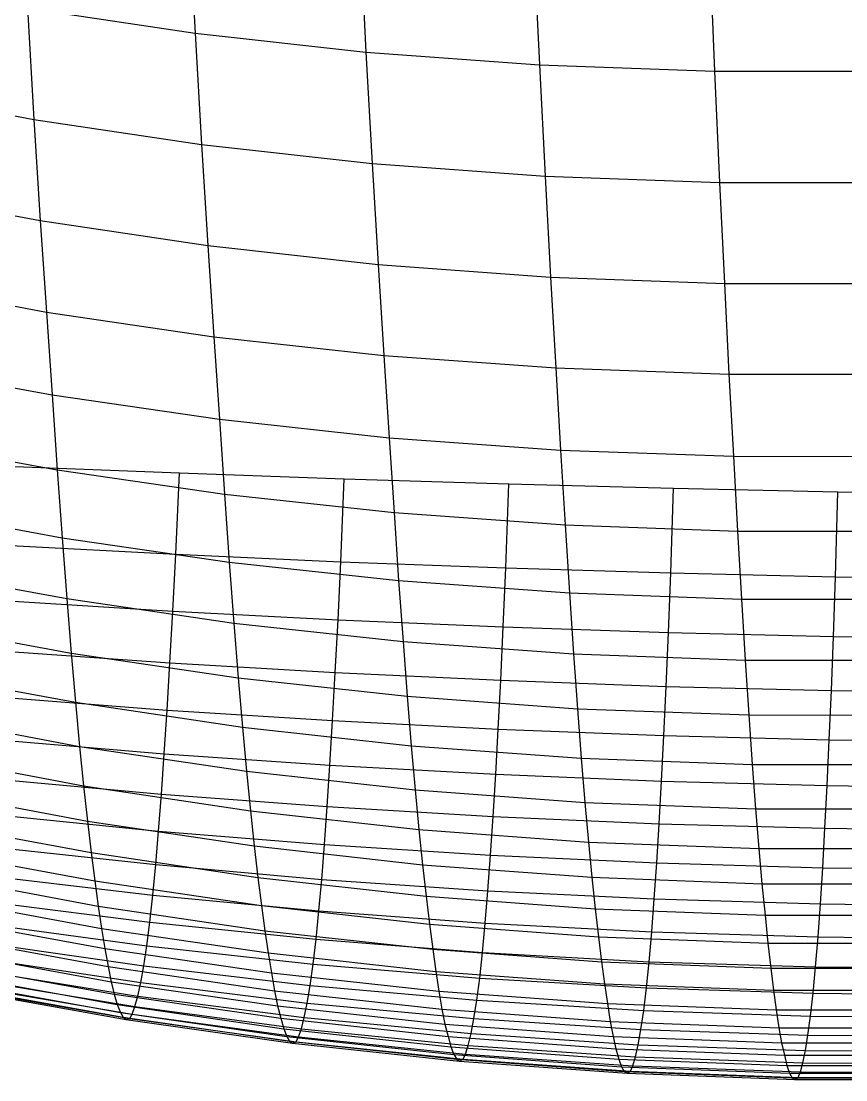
# Model space of a CAD drawing. Extents: x -429 to 429, y -1 to 209.
# Drawn here: x -47.6 to -37.22, y -0.92 to 12.41 of the extents above; entities that cross this region are included whole.
import ezdxf

# ---------------------------------------------------------------- set-up
doc = ezdxf.new("R2010")
doc.units = 0

msp = doc.modelspace()

# ---------------------------------------------------------------- linework, layer by layer
at = {"layer": 'default', "color": 5, "linetype": 'CONTINUOUS'}
for p, q in [((-45.494, 13.786, -14.936), (-45.411, 12.257, -13.945)), ((-43.338, 13.549, -15.445), (-43.259, 12.019, -14.43)), ((-41.148, 13.391, -15.813), (-41.075, 11.859, -14.784)), ((-38.934, 13.312, -16.039), (-38.871, 11.78, -15.004)), ((-47.52, 12.572, -13.331), (-45.411, 12.257, -13.945)), ((-47.52, 12.572, -13.331), (-47.439, 11.171, -12.391)), ((-45.411, 12.257, -13.945), (-43.259, 12.019, -14.43)), ((-45.411, 12.257, -13.945), (-45.33, 10.854, -12.976)), ((-43.259, 12.019, -14.43), (-41.075, 11.859, -14.784)), ((-43.259, 12.019, -14.43), (-43.182, 10.615, -13.44)), ((-41.075, 11.859, -14.784), (-38.871, 11.78, -15.004)), ((-41.075, 11.859, -14.784), (-41.005, 10.456, -13.78)), ((-38.871, 11.78, -15.004), (-36.657, 11.78, -15.09)), ((-38.871, 11.78, -15.004), (-38.809, 10.376, -13.995)), ((-49.499, 11.564, -11.688), (-47.439, 11.171, -12.391)), ((-47.439, 11.171, -12.391), (-45.33, 10.854, -12.976)), ((-47.439, 11.171, -12.391), (-47.359, 9.898, -11.475)), ((-45.33, 10.854, -12.976), (-43.182, 10.615, -13.44)), ((-45.33, 10.854, -12.976), (-45.251, 9.583, -12.03)), ((-43.182, 10.615, -13.44), (-41.005, 10.456, -13.78)), ((-43.182, 10.615, -13.44), (-43.107, 9.346, -12.472)), ((-41.005, 10.456, -13.78), (-38.809, 10.376, -13.995)), ((-41.005, 10.456, -13.78), (-40.936, 9.187, -12.799)), ((-49.423, 10.289, -10.808), (-47.359, 9.898, -11.475)), ((-38.809, 10.376, -13.995), (-36.603, 10.376, -14.084)), ((-38.809, 10.376, -13.995), (-38.747, 9.107, -13.009)), ((-47.359, 9.898, -11.475), (-45.251, 9.583, -12.03)), ((-47.359, 9.898, -11.475), (-47.282, 8.746, -10.595)), ((-45.251, 9.583, -12.03), (-43.107, 9.346, -12.472)), ((-45.251, 9.583, -12.03), (-45.174, 8.435, -11.123)), ((-43.107, 9.346, -12.472), (-40.936, 9.187, -12.799)), ((-43.107, 9.346, -12.472), (-43.034, 8.201, -11.545)), ((-49.349, 9.132, -9.963), (-47.282, 8.746, -10.595)), ((-40.936, 9.187, -12.799), (-38.747, 9.107, -13.009)), ((-40.936, 9.187, -12.799), (-40.87, 8.043, -11.859)), ((-38.747, 9.107, -13.009), (-36.55, 9.107, -13.102)), ((-38.747, 9.107, -13.009), (-38.689, 7.964, -12.065)), ((-47.282, 8.746, -10.595), (-45.174, 8.435, -11.123)), ((-47.282, 8.746, -10.595), (-47.211, 7.704, -9.761)), ((-45.174, 8.435, -11.123), (-43.034, 8.201, -11.545)), ((-45.174, 8.435, -11.123), (-45.104, 7.397, -10.264)), ((-43.034, 8.201, -11.545), (-40.87, 8.043, -11.859)), ((-43.034, 8.201, -11.545), (-42.967, 7.165, -10.668)), ((-49.28, 8.086, -9.16), (-47.211, 7.704, -9.761)), ((-40.87, 8.043, -11.859), (-38.689, 7.964, -12.065)), ((-40.87, 8.043, -11.859), (-40.808, 7.01, -10.971)), ((-38.689, 7.964, -12.065), (-36.5, 7.963, -12.161)), ((-38.689, 7.964, -12.065), (-38.633, 6.931, -11.173)), ((-47.211, 7.704, -9.761), (-45.104, 7.397, -10.264)), ((-47.211, 7.704, -9.761), (-47.145, 6.761, -8.976)), ((-45.104, 7.397, -10.264), (-42.967, 7.165, -10.668)), ((-45.104, 7.397, -10.264), (-45.039, 6.455, -9.458)), ((-49.216, 7.141, -8.401), (-47.145, 6.761, -8.976)), ((-42.967, 7.165, -10.668), (-40.808, 7.01, -10.971)), ((-42.967, 7.165, -10.668), (-42.905, 6.224, -9.846)), ((-40.808, 7.01, -10.971), (-38.633, 6.931, -11.173)), ((-40.808, 7.01, -10.971), (-40.75, 6.069, -10.14)), ((-38.633, 6.931, -11.173), (-36.452, 6.929, -11.271)), ((-38.633, 6.931, -11.173), (-38.582, 5.99, -10.337)), ((-47.679, 6.805, 8.792), (-45.606, 6.722, 8.738)), ((-47.145, 6.761, -8.976), (-45.039, 6.455, -9.458)), ((-47.145, 6.761, -8.976), (-47.084, 5.907, -8.233)), ((-45.653, 5.699, 8.315), (-45.606, 6.722, 8.738)), ((-45.606, 6.722, 8.738), (-43.533, 6.648, 8.665)), ((-43.576, 5.605, 8.274), (-43.533, 6.648, 8.665)), ((-43.533, 6.648, 8.665), (-41.461, 6.584, 8.574)), ((-41.499, 5.526, 8.206), (-41.461, 6.584, 8.574)), ((-41.461, 6.584, 8.574), (-39.389, 6.529, 8.464)), ((-39.423, 5.463, 8.109), (-39.389, 6.529, 8.464)), ((-39.389, 6.529, 8.464), (-37.318, 6.485, 8.335)), ((-45.039, 6.455, -9.458), (-42.905, 6.224, -9.846)), ((-45.039, 6.455, -9.458), (-44.979, 5.6, -8.696)), ((-37.348, 5.415, 7.984), (-37.318, 6.485, 8.335)), ((-37.318, 6.485, 8.335), (-35.249, 6.451, 8.187)), ((-49.156, 6.289, -7.682), (-47.084, 5.907, -8.233)), ((-42.905, 6.224, -9.846), (-40.75, 6.069, -10.14)), ((-42.905, 6.224, -9.846), (-42.848, 5.369, -9.071)), ((-40.75, 6.069, -10.14), (-38.582, 5.99, -10.337)), ((-40.75, 6.069, -10.14), (-40.697, 5.213, -9.356)), ((-47.084, 5.907, -8.233), (-44.979, 5.6, -8.696)), ((-47.084, 5.907, -8.233), (-47.025, 5.141, -7.523)), ((-38.582, 5.99, -10.337), (-36.406, 5.988, -10.438)), ((-38.582, 5.99, -10.337), (-38.533, 5.134, -9.551)), ((-47.729, 5.81, 8.327), (-45.653, 5.699, 8.315)), ((-45.69, 4.983, 7.956), (-45.653, 5.699, 8.315)), ((-45.653, 5.699, 8.315), (-43.576, 5.605, 8.274)), ((-44.979, 5.6, -8.696), (-42.848, 5.369, -9.071)), ((-44.979, 5.6, -8.696), (-44.921, 4.833, -7.968)), ((-43.61, 4.874, 7.93), (-43.576, 5.605, 8.274)), ((-43.576, 5.605, 8.274), (-41.499, 5.526, 8.206)), ((-49.098, 5.525, -6.995), (-47.025, 5.141, -7.523)), ((-41.53, 4.785, 7.871), (-41.499, 5.526, 8.206)), ((-41.499, 5.526, 8.206), (-39.423, 5.463, 8.109)), ((-39.452, 4.715, 7.78), (-39.423, 5.463, 8.109)), ((-39.423, 5.463, 8.109), (-37.348, 5.415, 7.984)), ((-42.848, 5.369, -9.071), (-40.697, 5.213, -9.356)), ((-42.848, 5.369, -9.071), (-42.792, 4.6, -8.329)), ((-37.374, 4.665, 7.657), (-37.348, 5.415, 7.984)), ((-37.348, 5.415, 7.984), (-35.275, 5.383, 7.832)), ((-40.697, 5.213, -9.356), (-38.533, 5.134, -9.551)), ((-40.697, 5.213, -9.356), (-40.645, 4.444, -8.606)), ((-47.768, 5.112, 7.951), (-45.69, 4.983, 7.956)), ((-47.025, 5.141, -7.523), (-44.921, 4.833, -7.968)), ((-47.025, 5.141, -7.523), (-46.969, 4.454, -6.843)), ((-38.533, 5.134, -9.551), (-36.362, 5.132, -9.654)), ((-38.533, 5.134, -9.551), (-38.486, 4.365, -8.797)), ((-45.726, 4.332, 7.59), (-45.69, 4.983, 7.956)), ((-45.69, 4.983, 7.956), (-43.61, 4.874, 7.93)), ((-49.043, 4.839, -6.338), (-46.969, 4.454, -6.843)), ((-44.921, 4.833, -7.968), (-42.792, 4.6, -8.329)), ((-44.921, 4.833, -7.968), (-44.866, 4.145, -7.271)), ((-43.645, 4.21, 7.574), (-43.61, 4.874, 7.93)), ((-43.61, 4.874, 7.93), (-41.53, 4.785, 7.871)), ((-41.562, 4.112, 7.522), (-41.53, 4.785, 7.871)), ((-41.53, 4.785, 7.871), (-39.452, 4.715, 7.78)), ((-39.481, 4.036, 7.436), (-39.452, 4.715, 7.78)), ((-39.452, 4.715, 7.78), (-37.374, 4.665, 7.657)), ((-37.4, 3.985, 7.314), (-37.374, 4.665, 7.657)), ((-37.374, 4.665, 7.657), (-35.298, 4.635, 7.502)), ((-42.792, 4.6, -8.329), (-40.645, 4.444, -8.606)), ((-42.792, 4.6, -8.329), (-42.739, 3.912, -7.619)), ((-47.807, 4.478, 7.572), (-45.726, 4.332, 7.59)), ((-46.969, 4.454, -6.843), (-44.866, 4.145, -7.271)), ((-46.969, 4.454, -6.843), (-46.915, 3.835, -6.195)), ((-40.645, 4.444, -8.606), (-38.486, 4.365, -8.797)), ((-40.645, 4.444, -8.606), (-40.596, 3.755, -7.888)), ((-45.763, 3.738, 7.224), (-45.726, 4.332, 7.59)), ((-45.726, 4.332, 7.59), (-43.645, 4.21, 7.574)), ((-38.486, 4.365, -8.797), (-36.32, 4.363, -8.903)), ((-38.486, 4.365, -8.797), (-38.44, 3.676, -8.076)), ((-48.99, 4.222, -5.711), (-46.915, 3.835, -6.195)), ((-44.866, 4.145, -7.271), (-42.739, 3.912, -7.619)), ((-44.866, 4.145, -7.271), (-44.813, 3.524, -6.606)), ((-43.679, 3.605, 7.216), (-43.645, 4.21, 7.574)), ((-43.645, 4.21, 7.574), (-41.562, 4.112, 7.522)), ((-41.594, 3.498, 7.17), (-41.562, 4.112, 7.522)), ((-41.562, 4.112, 7.522), (-39.481, 4.036, 7.436)), ((-39.51, 3.418, 7.086), (-39.481, 4.036, 7.436)), ((-39.481, 4.036, 7.436), (-37.4, 3.985, 7.314)), ((-47.845, 3.898, 7.196), (-45.763, 3.738, 7.224)), ((-42.739, 3.912, -7.619), (-40.596, 3.755, -7.888)), ((-42.739, 3.912, -7.619), (-42.689, 3.289, -6.942)), ((-37.427, 3.365, 6.965), (-37.4, 3.985, 7.314)), ((-37.4, 3.985, 7.314), (-35.322, 3.956, 7.157)), ((-46.915, 3.835, -6.195), (-44.813, 3.524, -6.606)), ((-46.915, 3.835, -6.195), (-46.864, 3.281, -5.569)), ((-45.798, 3.188, 6.864), (-45.763, 3.738, 7.224)), ((-45.763, 3.738, 7.224), (-43.679, 3.605, 7.216)), ((-40.596, 3.755, -7.888), (-38.44, 3.676, -8.076)), ((-40.596, 3.755, -7.888), (-40.549, 3.132, -7.204)), ((-48.939, 3.669, -5.106), (-46.864, 3.281, -5.569)), ((-43.712, 3.044, 6.861), (-43.679, 3.605, 7.216)), ((-43.679, 3.605, 7.216), (-41.594, 3.498, 7.17)), ((-38.44, 3.676, -8.076), (-36.279, 3.673, -8.184)), ((-38.44, 3.676, -8.076), (-38.397, 3.052, -7.389)), ((-44.813, 3.524, -6.606), (-42.689, 3.289, -6.942)), ((-44.813, 3.524, -6.606), (-44.762, 2.969, -5.963)), ((-41.626, 2.929, 6.819), (-41.594, 3.498, 7.17)), ((-41.594, 3.498, 7.17), (-39.51, 3.418, 7.086)), ((-47.882, 3.362, 6.827), (-45.798, 3.188, 6.864)), ((-39.539, 2.844, 6.738), (-39.51, 3.418, 7.086)), ((-39.51, 3.418, 7.086), (-37.427, 3.365, 6.965)), ((-37.453, 2.788, 6.618), (-37.427, 3.365, 6.965)), ((-37.427, 3.365, 6.965), (-35.346, 3.338, 6.807)), ((-46.864, 3.281, -5.569), (-44.762, 2.969, -5.963)), ((-46.864, 3.281, -5.569), (-46.813, 2.784, -4.964)), ((-42.689, 3.289, -6.942), (-40.549, 3.132, -7.204)), ((-42.689, 3.289, -6.942), (-42.64, 2.734, -6.287)), ((-48.889, 3.173, -4.524), (-46.813, 2.784, -4.964)), ((-45.834, 2.68, 6.498), (-45.798, 3.188, 6.864)), ((-45.798, 3.188, 6.864), (-43.712, 3.044, 6.861)), ((-40.549, 3.132, -7.204), (-38.397, 3.052, -7.389)), ((-40.549, 3.132, -7.204), (-40.503, 2.576, -6.541)), ((-44.762, 2.969, -5.963), (-42.64, 2.734, -6.287)), ((-44.762, 2.969, -5.963), (-44.713, 2.471, -5.341)), ((-43.746, 2.522, 6.498), (-43.712, 3.044, 6.861)), ((-43.712, 3.044, 6.861), (-41.626, 2.929, 6.819)), ((-38.397, 3.052, -7.389), (-36.239, 3.05, -7.499)), ((-38.397, 3.052, -7.389), (-38.355, 2.496, -6.723)), ((-47.919, 2.871, 6.458), (-45.834, 2.68, 6.498)), ((-41.658, 2.398, 6.458), (-41.626, 2.929, 6.819)), ((-41.626, 2.929, 6.819), (-39.539, 2.844, 6.738)), ((-39.568, 2.307, 6.378), (-39.539, 2.844, 6.738)), ((-39.539, 2.844, 6.738), (-37.453, 2.788, 6.618)), ((-48.842, 2.729, -3.962), (-46.765, 2.339, -4.382)), ((-46.813, 2.784, -4.964), (-44.713, 2.471, -5.341)), ((-46.813, 2.784, -4.964), (-46.765, 2.339, -4.382)), ((-45.87, 2.215, 6.122), (-45.834, 2.68, 6.498)), ((-45.834, 2.68, 6.498), (-43.746, 2.522, 6.498)), ((-42.64, 2.734, -6.287), (-40.503, 2.576, -6.541)), ((-42.64, 2.734, -6.287), (-42.593, 2.235, -5.653)), ((-37.481, 2.25, 6.258), (-37.453, 2.788, 6.618)), ((-37.453, 2.788, 6.618), (-35.37, 2.763, 6.458)), ((-40.503, 2.576, -6.541), (-38.355, 2.496, -6.723)), ((-40.503, 2.576, -6.541), (-40.458, 2.077, -5.899)), ((-47.955, 2.424, 6.082), (-45.87, 2.215, 6.122)), ((-44.713, 2.471, -5.341), (-42.593, 2.235, -5.653)), ((-44.713, 2.471, -5.341), (-44.665, 2.027, -4.742)), ((-43.781, 2.044, 6.122), (-43.746, 2.522, 6.498)), ((-43.746, 2.522, 6.498), (-41.658, 2.398, 6.458)), ((-38.355, 2.496, -6.723), (-36.201, 2.494, -6.835)), ((-38.355, 2.496, -6.723), (-38.314, 1.997, -6.079)), ((-48.795, 2.331, -3.42), (-46.718, 1.943, -3.82)), ((-46.765, 2.339, -4.382), (-44.665, 2.027, -4.742)), ((-46.765, 2.339, -4.382), (-46.718, 1.943, -3.82)), ((-41.69, 1.91, 6.082), (-41.658, 2.398, 6.458)), ((-41.658, 2.398, 6.458), (-39.568, 2.307, 6.378)), ((-39.599, 1.813, 6.002), (-39.568, 2.307, 6.378)), ((-39.568, 2.307, 6.378), (-37.481, 2.25, 6.258)), ((-45.906, 1.793, 5.738), (-45.87, 2.215, 6.122)), ((-45.87, 2.215, 6.122), (-43.781, 2.044, 6.122)), ((-42.593, 2.235, -5.653), (-40.458, 2.077, -5.899)), ((-42.593, 2.235, -5.653), (-42.547, 1.791, -5.042)), ((-37.508, 1.753, 5.881), (-37.481, 2.25, 6.258)), ((-37.481, 2.25, 6.258), (-35.395, 2.226, 6.098)), ((-47.992, 2.019, 5.701), (-45.906, 1.793, 5.738)), ((-44.665, 2.027, -4.742), (-42.547, 1.791, -5.042)), ((-44.665, 2.027, -4.742), (-44.619, 1.63, -4.165)), ((-43.815, 1.607, 5.736), (-43.781, 2.044, 6.122)), ((-43.781, 2.044, 6.122), (-41.69, 1.91, 6.082)), ((-40.458, 2.077, -5.899), (-38.314, 1.997, -6.079)), ((-40.458, 2.077, -5.899), (-40.415, 1.633, -5.281)), ((-48.75, 1.975, -2.898), (-46.673, 1.588, -3.279)), ((-46.718, 1.943, -3.82), (-44.619, 1.63, -4.165)), ((-46.718, 1.943, -3.82), (-46.673, 1.588, -3.279)), ((-41.723, 1.463, 5.694), (-41.69, 1.91, 6.082)), ((-41.69, 1.91, 6.082), (-39.599, 1.813, 6.002)), ((-38.314, 1.997, -6.079), (-36.164, 1.995, -6.193)), ((-38.314, 1.997, -6.079), (-38.274, 1.552, -5.458)), ((-45.942, 1.41, 5.343), (-45.906, 1.793, 5.738)), ((-45.906, 1.793, 5.738), (-43.815, 1.607, 5.736)), ((-42.547, 1.791, -5.042), (-40.415, 1.633, -5.281)), ((-42.547, 1.791, -5.042), (-42.503, 1.395, -4.454)), ((-39.63, 1.36, 5.612), (-39.599, 1.813, 6.002)), ((-39.599, 1.813, 6.002), (-37.508, 1.753, 5.881)), ((-37.537, 1.298, 5.491), (-37.508, 1.753, 5.881)), ((-37.508, 1.753, 5.881), (-35.421, 1.731, 5.721)), ((-48.707, 1.657, -2.394), (-46.629, 1.271, -2.757)), ((-48.029, 1.656, 5.313), (-45.942, 1.41, 5.343)), ((-44.619, 1.63, -4.165), (-42.503, 1.395, -4.454)), ((-44.619, 1.63, -4.165), (-44.575, 1.277, -3.609)), ((-43.851, 1.21, 5.335), (-43.815, 1.607, 5.736)), ((-43.815, 1.607, 5.736), (-41.723, 1.463, 5.694)), ((-40.415, 1.633, -5.281), (-38.274, 1.552, -5.458)), ((-40.415, 1.633, -5.281), (-40.373, 1.237, -4.686)), ((-46.673, 1.588, -3.279), (-44.575, 1.277, -3.609)), ((-46.673, 1.588, -3.279), (-46.629, 1.271, -2.757)), ((-38.274, 1.552, -5.458), (-36.128, 1.55, -5.574)), ((-38.274, 1.552, -5.458), (-38.235, 1.157, -4.86)), ((-48.665, 1.372, -1.907), (-46.587, 0.989, -2.252)), ((-48.066, 1.334, 4.914), (-45.979, 1.069, 4.934)), ((-45.979, 1.069, 4.934), (-45.942, 1.41, 5.343)), ((-45.942, 1.41, 5.343), (-43.851, 1.21, 5.335)), ((-42.503, 1.395, -4.454), (-40.373, 1.237, -4.686)), ((-42.503, 1.395, -4.454), (-42.46, 1.042, -3.886)), ((-41.757, 1.055, 5.289), (-41.723, 1.463, 5.694)), ((-41.723, 1.463, 5.694), (-39.63, 1.36, 5.612)), ((-39.662, 0.945, 5.206), (-39.63, 1.36, 5.612)), ((-39.63, 1.36, 5.612), (-37.537, 1.298, 5.491)), ((-46.629, 1.271, -2.757), (-44.532, 0.961, -3.072)), ((-46.629, 1.271, -2.757), (-46.587, 0.989, -2.252)), ((-44.575, 1.277, -3.609), (-42.46, 1.042, -3.886)), ((-44.575, 1.277, -3.609), (-44.532, 0.961, -3.072)), ((-43.887, 0.853, 4.918), (-43.851, 1.21, 5.335)), ((-43.851, 1.21, 5.335), (-41.757, 1.055, 5.289)), ((-40.373, 1.237, -4.686), (-38.235, 1.157, -4.86)), ((-40.373, 1.237, -4.686), (-40.333, 0.885, -4.112)), ((-37.567, 0.882, 5.084), (-37.537, 1.298, 5.491)), ((-37.537, 1.298, 5.491), (-35.447, 1.278, 5.331)), ((-48.625, 1.117, -1.435), (-46.546, 0.737, -1.761)), ((-46.017, 0.771, 4.513), (-45.979, 1.069, 4.934)), ((-45.979, 1.069, 4.934), (-43.887, 0.853, 4.918)), ((-38.235, 1.157, -4.86), (-36.093, 1.154, -4.977)), ((-38.235, 1.157, -4.86), (-38.198, 0.804, -4.284)), ((-48.104, 1.056, 4.507), (-46.017, 0.771, 4.513)), ((-46.587, 0.989, -2.252), (-44.49, 0.681, -2.553)), ((-46.587, 0.989, -2.252), (-46.546, 0.737, -1.761)), ((-44.532, 0.961, -3.072), (-42.419, 0.728, -3.339)), ((-44.532, 0.961, -3.072), (-44.49, 0.681, -2.553)), ((-42.46, 1.042, -3.886), (-40.333, 0.885, -4.112)), ((-42.46, 1.042, -3.886), (-42.419, 0.728, -3.339)), ((-41.792, 0.687, 4.866), (-41.757, 1.055, 5.289)), ((-41.757, 1.055, 5.289), (-39.662, 0.945, 5.206)), ((-39.695, 0.571, 4.778), (-39.662, 0.945, 5.206)), ((-39.662, 0.945, 5.206), (-37.567, 0.882, 5.084)), ((-48.585, 0.891, -0.974), (-46.506, 0.511, -1.281)), ((-48.142, 0.82, 4.095), (-46.055, 0.518, 4.083)), ((-43.924, 0.54, 4.486), (-43.887, 0.853, 4.918)), ((-43.887, 0.853, 4.918), (-41.792, 0.687, 4.866)), ((-40.333, 0.885, -4.112), (-38.198, 0.804, -4.284)), ((-40.333, 0.885, -4.112), (-40.294, 0.571, -3.558)), ((-38.198, 0.804, -4.284), (-36.059, 0.802, -4.403)), ((-38.198, 0.804, -4.284), (-38.162, 0.491, -3.728)), ((-37.598, 0.505, 4.655), (-37.567, 0.882, 5.084)), ((-37.567, 0.882, 5.084), (-35.474, 0.864, 4.924)), ((-48.546, 0.698, -0.521), (-46.466, 0.319, -0.806)), ((-46.546, 0.737, -1.761), (-44.45, 0.43, -2.048)), ((-46.546, 0.737, -1.761), (-46.506, 0.511, -1.281)), ((-46.055, 0.518, 4.083), (-46.017, 0.771, 4.513)), ((-46.017, 0.771, 4.513), (-43.924, 0.54, 4.486)), ((-44.49, 0.681, -2.553), (-42.379, 0.449, -2.81)), ((-44.49, 0.681, -2.553), (-44.45, 0.43, -2.048)), ((-42.419, 0.728, -3.339), (-40.294, 0.571, -3.558)), ((-42.419, 0.728, -3.339), (-42.379, 0.449, -2.81)), ((-41.827, 0.364, 4.426), (-41.792, 0.687, 4.866)), ((-41.792, 0.687, 4.866), (-39.695, 0.571, 4.778)), ((-48.508, 0.538, -0.077), (-46.427, 0.161, -0.338)), ((-48.179, 0.626, 3.679), (-46.093, 0.307, 3.649)), ((-43.961, 0.273, 4.043), (-43.924, 0.54, 4.486)), ((-43.924, 0.54, 4.486), (-41.827, 0.364, 4.426)), ((-40.294, 0.571, -3.558), (-38.162, 0.491, -3.728)), ((-40.294, 0.571, -3.558), (-40.256, 0.293, -3.023)), ((-39.728, 0.241, 4.333), (-39.695, 0.571, 4.778)), ((-39.695, 0.571, 4.778), (-37.598, 0.505, 4.655)), ((-48.47, 0.407, 0.36), (-46.389, 0.03, 0.124)), ((-48.217, 0.471, 3.265), (-46.13, 0.138, 3.215)), ((-46.506, 0.511, -1.281), (-44.41, 0.205, -1.552)), ((-46.506, 0.511, -1.281), (-46.466, 0.319, -0.806)), ((-46.093, 0.307, 3.649), (-46.055, 0.518, 4.083)), ((-46.055, 0.518, 4.083), (-43.961, 0.273, 4.043)), ((-44.45, 0.43, -2.048), (-42.34, 0.2, -2.295)), ((-44.45, 0.43, -2.048), (-44.41, 0.205, -1.552)), ((-42.379, 0.449, -2.81), (-40.256, 0.293, -3.023)), ((-42.379, 0.449, -2.81), (-42.34, 0.2, -2.295)), ((-38.162, 0.491, -3.728), (-36.026, 0.488, -3.848)), ((-38.162, 0.491, -3.728), (-38.127, 0.213, -3.19)), ((-37.63, 0.173, 4.208), (-37.598, 0.505, 4.655)), ((-37.598, 0.505, 4.655), (-35.503, 0.489, 4.496)), ((-48.433, 0.309, 0.79), (-46.351, -0.068, 0.579)), ((-48.253, 0.351, 2.853), (-46.167, 0.005, 2.783)), ((-46.466, 0.319, -0.806), (-44.371, 0.015, -1.06)), ((-46.466, 0.319, -0.806), (-46.427, 0.161, -0.338)), ((-46.13, 0.138, 3.215), (-46.093, 0.307, 3.649)), ((-46.093, 0.307, 3.649), (-43.999, 0.05, 3.594)), ((-43.999, 0.05, 3.594), (-43.961, 0.273, 4.043)), ((-43.961, 0.273, 4.043), (-41.863, 0.086, 3.973)), ((-41.863, 0.086, 3.973), (-41.827, 0.364, 4.426)), ((-41.827, 0.364, 4.426), (-39.728, 0.241, 4.333)), ((-40.256, 0.293, -3.023), (-38.127, 0.213, -3.19)), ((-40.256, 0.293, -3.023), (-40.22, 0.044, -2.501)), ((-48.397, 0.246, 1.209), (-46.314, -0.129, 1.024)), ((-48.361, 0.214, 1.623), (-46.278, -0.157, 1.467)), ((-48.316, 0.22, 2.142), (-46.232, -0.144, 2.015)), ((-48.289, 0.265, 2.452), (-46.203, -0.09, 2.364)), ((-46.427, 0.161, -0.338), (-44.332, -0.142, -0.574)), ((-46.427, 0.161, -0.338), (-46.389, 0.03, 0.124)), ((-46.167, 0.005, 2.783), (-46.13, 0.138, 3.215)), ((-46.13, 0.138, 3.215), (-44.036, -0.131, 3.145)), ((-44.41, 0.205, -1.552), (-42.302, -0.025, -1.788)), ((-44.41, 0.205, -1.552), (-44.371, 0.015, -1.06)), ((-42.34, 0.2, -2.295), (-40.22, 0.044, -2.501)), ((-42.34, 0.2, -2.295), (-42.302, -0.025, -1.788)), ((-39.763, -0.043, 3.875), (-39.728, 0.241, 4.333)), ((-39.728, 0.241, 4.333), (-37.63, 0.173, 4.208)), ((-38.127, 0.213, -3.19), (-35.994, 0.21, -3.313)), ((-38.127, 0.213, -3.19), (-38.093, -0.035, -2.666)), ((-37.662, -0.113, 3.748), (-37.63, 0.173, 4.208)), ((-37.63, 0.173, 4.208), (-35.533, 0.159, 4.051)), ((-46.389, 0.03, 0.124), (-44.294, -0.273, -0.093)), ((-46.389, 0.03, 0.124), (-46.351, -0.068, 0.579)), ((-46.203, -0.09, 2.364), (-46.167, 0.005, 2.783)), ((-46.167, 0.005, 2.783), (-44.072, -0.273, 2.697)), ((-44.371, 0.015, -1.06), (-42.264, -0.215, -1.283)), ((-44.371, 0.015, -1.06), (-44.332, -0.142, -0.574)), ((-44.036, -0.131, 3.145), (-43.999, 0.05, 3.594)), ((-43.999, 0.05, 3.594), (-41.9, -0.146, 3.514)), ((-41.9, -0.146, 3.514), (-41.863, 0.086, 3.973)), ((-41.863, 0.086, 3.973), (-39.763, -0.043, 3.875)), ((-40.22, 0.044, -2.501), (-38.093, -0.035, -2.666)), ((-40.22, 0.044, -2.501), (-40.184, -0.18, -1.987)), ((-46.351, -0.068, 0.579), (-44.257, -0.371, 0.383)), ((-46.351, -0.068, 0.579), (-46.314, -0.129, 1.024)), ((-46.314, -0.129, 1.024), (-44.22, -0.431, 0.848)), ((-46.314, -0.129, 1.024), (-46.278, -0.157, 1.467)), ((-46.232, -0.144, 2.015), (-46.203, -0.09, 2.364)), ((-46.203, -0.09, 2.364), (-44.107, -0.377, 2.264)), ((-44.072, -0.273, 2.697), (-44.036, -0.131, 3.145)), ((-44.036, -0.131, 3.145), (-41.935, -0.335, 3.054)), ((-42.302, -0.025, -1.788), (-40.184, -0.18, -1.987)), ((-42.302, -0.025, -1.788), (-42.264, -0.215, -1.283)), ((-39.798, -0.281, 3.41), (-39.763, -0.043, 3.875)), ((-39.763, -0.043, 3.875), (-37.662, -0.113, 3.748)), ((-38.093, -0.035, -2.666), (-35.963, -0.038, -2.79)), ((-38.093, -0.035, -2.666), (-38.06, -0.26, -2.15)), ((-37.695, -0.353, 3.28), (-37.662, -0.113, 3.748)), ((-37.662, -0.113, 3.748), (-35.563, -0.125, 3.592)), ((-46.278, -0.157, 1.467), (-46.232, -0.144, 2.015)), ((-46.278, -0.157, 1.467), (-44.184, -0.456, 1.314)), ((-46.232, -0.144, 2.015), (-44.138, -0.437, 1.884)), ((-44.332, -0.142, -0.574), (-42.226, -0.371, -0.783)), ((-44.332, -0.142, -0.574), (-44.294, -0.273, -0.093)), ((-42.264, -0.215, -1.283), (-40.148, -0.369, -1.475)), ((-42.264, -0.215, -1.283), (-42.226, -0.371, -0.783)), ((-41.935, -0.335, 3.054), (-41.9, -0.146, 3.514)), ((-41.9, -0.146, 3.514), (-39.798, -0.281, 3.41)), ((-40.184, -0.18, -1.987), (-38.06, -0.26, -2.15)), ((-40.184, -0.18, -1.987), (-40.148, -0.369, -1.475)), ((-38.06, -0.26, -2.15), (-35.932, -0.263, -2.276)), ((-38.06, -0.26, -2.15), (-38.026, -0.449, -1.635)), ((-44.294, -0.273, -0.093), (-42.189, -0.501, -0.289)), ((-44.294, -0.273, -0.093), (-44.257, -0.371, 0.383)), ((-44.257, -0.371, 0.383), (-42.153, -0.599, 0.202)), ((-44.257, -0.371, 0.383), (-44.22, -0.431, 0.848)), ((-44.138, -0.437, 1.884), (-44.107, -0.377, 2.264)), ((-44.107, -0.377, 2.264), (-44.072, -0.273, 2.697)), ((-44.107, -0.377, 2.264), (-42.005, -0.593, 2.152)), ((-44.072, -0.273, 2.697), (-41.971, -0.484, 2.594)), ((-42.226, -0.371, -0.783), (-40.112, -0.525, -0.967)), ((-42.226, -0.371, -0.783), (-42.189, -0.501, -0.289)), ((-41.971, -0.484, 2.594), (-41.935, -0.335, 3.054)), ((-41.935, -0.335, 3.054), (-39.832, -0.474, 2.943)), ((-40.148, -0.369, -1.475), (-38.026, -0.449, -1.635)), ((-40.148, -0.369, -1.475), (-40.112, -0.525, -0.967)), ((-39.832, -0.474, 2.943), (-39.798, -0.281, 3.41)), ((-39.798, -0.281, 3.41), (-37.695, -0.353, 3.28)), ((-37.727, -0.548, 2.811), (-37.695, -0.353, 3.28)), ((-37.695, -0.353, 3.28), (-35.593, -0.363, 3.126)), ((-44.22, -0.431, 0.848), (-42.116, -0.658, 0.682)), ((-44.22, -0.431, 0.848), (-44.184, -0.456, 1.314)), ((-44.184, -0.456, 1.314), (-44.138, -0.437, 1.884)), ((-44.184, -0.456, 1.314), (-42.081, -0.681, 1.163)), ((-44.138, -0.437, 1.884), (-42.037, -0.658, 1.75)), ((-42.189, -0.501, -0.289), (-40.077, -0.655, -0.464)), ((-42.189, -0.501, -0.289), (-42.153, -0.599, 0.202)), ((-42.005, -0.593, 2.152), (-41.971, -0.484, 2.594)), ((-41.971, -0.484, 2.594), (-39.866, -0.628, 2.476)), ((-40.112, -0.525, -0.967), (-37.992, -0.604, -1.124)), ((-40.112, -0.525, -0.967), (-40.077, -0.655, -0.464)), ((-39.866, -0.628, 2.476), (-39.832, -0.474, 2.943)), ((-39.832, -0.474, 2.943), (-37.727, -0.548, 2.811)), ((-38.026, -0.449, -1.635), (-35.902, -0.452, -1.763)), ((-38.026, -0.449, -1.635), (-37.992, -0.604, -1.124)), ((-42.153, -0.599, 0.202), (-40.041, -0.753, 0.035)), ((-42.153, -0.599, 0.202), (-42.116, -0.658, 0.682)), ((-42.116, -0.658, 0.682), (-40.007, -0.811, 0.524)), ((-42.116, -0.658, 0.682), (-42.081, -0.681, 1.163)), ((-42.081, -0.681, 1.163), (-42.037, -0.658, 1.75)), ((-42.037, -0.658, 1.75), (-42.005, -0.593, 2.152)), ((-42.037, -0.658, 1.75), (-39.93, -0.808, 1.612)), ((-42.005, -0.593, 2.152), (-39.898, -0.74, 2.027)), ((-40.077, -0.655, -0.464), (-37.959, -0.734, -0.618)), ((-40.077, -0.655, -0.464), (-40.041, -0.753, 0.035)), ((-39.898, -0.74, 2.027), (-39.866, -0.628, 2.476)), ((-39.866, -0.628, 2.476), (-37.759, -0.703, 2.342)), ((-37.992, -0.604, -1.124), (-35.871, -0.608, -1.254)), ((-37.992, -0.604, -1.124), (-37.959, -0.734, -0.618)), ((-37.759, -0.703, 2.342), (-37.727, -0.548, 2.811)), ((-37.727, -0.548, 2.811), (-35.623, -0.557, 2.659)), ((-42.081, -0.681, 1.163), (-39.972, -0.833, 1.016)), ((-40.041, -0.753, 0.035), (-37.926, -0.832, -0.116)), ((-40.041, -0.753, 0.035), (-40.007, -0.811, 0.524)), ((-39.93, -0.808, 1.612), (-39.898, -0.74, 2.027)), ((-39.898, -0.74, 2.027), (-37.79, -0.816, 1.891)), ((-37.959, -0.734, -0.618), (-35.84, -0.738, -0.751)), ((-37.959, -0.734, -0.618), (-37.926, -0.832, -0.116)), ((-37.79, -0.816, 1.891), (-37.759, -0.703, 2.342)), ((-37.759, -0.703, 2.342), (-35.653, -0.71, 2.192)), ((-40.007, -0.811, 0.524), (-37.893, -0.89, 0.376)), ((-40.007, -0.811, 0.524), (-39.972, -0.833, 1.016)), ((-39.972, -0.833, 1.016), (-39.93, -0.808, 1.612)), ((-39.972, -0.833, 1.016), (-37.86, -0.912, 0.871)), ((-39.93, -0.808, 1.612), (-37.82, -0.885, 1.471)), ((-37.926, -0.832, -0.116), (-35.809, -0.836, -0.251)), ((-37.926, -0.832, -0.116), (-37.893, -0.89, 0.376)), ((-37.893, -0.89, 0.376), (-35.778, -0.894, 0.238)), ((-37.893, -0.89, 0.376), (-37.86, -0.912, 0.871)), ((-37.86, -0.912, 0.871), (-37.82, -0.885, 1.471)), ((-37.86, -0.912, 0.871), (-35.747, -0.916, 0.73)), ((-37.82, -0.885, 1.471), (-37.79, -0.816, 1.891)), ((-37.82, -0.885, 1.471), (-35.71, -0.89, 1.327)), ((-37.79, -0.816, 1.891), (-35.681, -0.822, 1.743))]:
    msp.add_line(p, q, dxfattribs=at)

doc.saveas('drawing.dxf')
